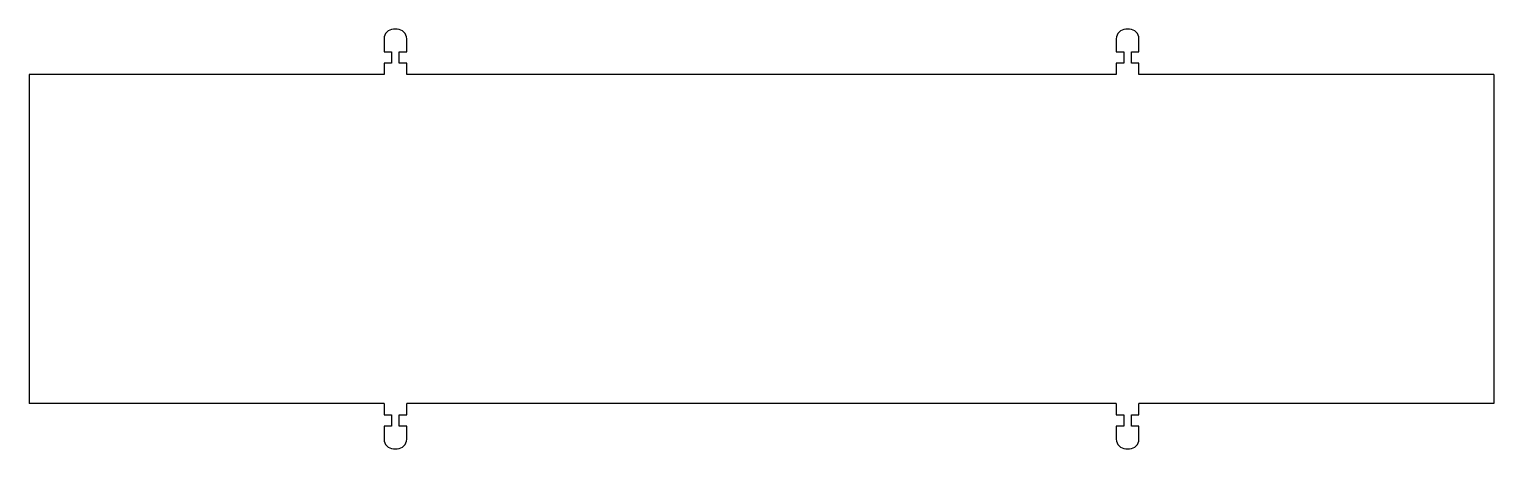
# Model space of a CAD drawing. Extents: x -16.8 to 13.8, y 20.6 to 29.4.
import ezdxf

# ---------------------------------------------------------------- set-up
doc = ezdxf.new("R2010")
doc.units = 0
doc.header["$LTSCALE"] = 1.21
doc.layers.get('0').update_dxf_attribs({"linetype": 'CONTINUOUS'})

msp = doc.modelspace()

# ---------------------------------------------------------------- linework, layer by layer
at = {"color": 3}
for p, q in [((-9.087, 29.365), (-9.166, 29.365)), ((6.189, 29.365), (6.11, 29.365)), ((-9.363, 29.168), (-9.363, 28.892)), ((-8.89, 28.892), (-8.89, 29.168)), ((5.913, 29.168), (5.913, 28.892)), ((6.385, 28.892), (6.385, 29.168)), ((-9.363, 28.892), (-9.205, 28.892)), ((-9.205, 28.892), (-9.205, 28.656)), ((-9.048, 28.656), (-9.048, 28.892)), ((-9.048, 28.892), (-8.89, 28.892)), ((5.913, 28.892), (6.07, 28.892)), ((6.07, 28.892), (6.07, 28.656)), ((6.228, 28.892), (6.385, 28.892)), ((6.228, 28.656), (6.228, 28.892)), ((-16.764, 28.42), (-16.764, 21.562)), ((-9.363, 28.42), (-16.764, 28.42)), ((-9.363, 28.656), (-9.363, 28.42)), ((-9.205, 28.656), (-9.363, 28.656)), ((-8.89, 28.656), (-9.048, 28.656)), ((-8.89, 28.42), (-8.89, 28.656)), ((5.913, 28.42), (-8.89, 28.42)), ((6.07, 28.656), (5.913, 28.656)), ((5.913, 28.656), (5.913, 28.42)), ((6.385, 28.656), (6.228, 28.656)), ((6.385, 28.42), (6.385, 28.656)), ((13.787, 28.42), (6.385, 28.42)), ((13.787, 28.42), (13.787, 21.562)), ((-9.363, 21.562), (-16.764, 21.562)), ((-9.363, 21.562), (-9.363, 21.326)), ((-8.89, 21.326), (-8.89, 21.562)), ((5.913, 21.562), (-8.89, 21.562)), ((5.913, 21.562), (5.913, 21.326)), ((13.787, 21.562), (6.385, 21.562)), ((6.385, 21.326), (6.385, 21.562)), ((-9.363, 21.326), (-9.205, 21.326)), ((-9.363, 21.089), (-9.363, 20.814)), ((-9.205, 21.089), (-9.363, 21.089)), ((-9.205, 21.326), (-9.205, 21.089)), ((-9.048, 21.089), (-9.048, 21.326)), ((-9.048, 21.326), (-8.89, 21.326)), ((-8.89, 21.089), (-9.048, 21.089)), ((-8.89, 20.814), (-8.89, 21.089)), ((5.913, 21.326), (6.07, 21.326)), ((6.07, 21.089), (5.913, 21.089)), ((5.913, 21.089), (5.913, 20.814)), ((6.07, 21.326), (6.07, 21.089)), ((6.228, 21.326), (6.385, 21.326)), ((6.228, 21.089), (6.228, 21.326)), ((6.385, 21.089), (6.228, 21.089)), ((6.385, 20.814), (6.385, 21.089)), ((-9.166, 20.617), (-9.087, 20.617)), ((6.11, 20.617), (6.189, 20.617))]:
    msp.add_line(p, q, dxfattribs=at)
for centre, start, end in [((-9.166, 29.168), 90, 180), ((-9.087, 29.168), 0, 90), ((6.11, 29.168), 90, 180), ((6.189, 29.168), 0, 90), ((-9.166, 20.814), 180, 270), ((-9.087, 20.814), 270, 360), ((6.11, 20.814), 180, 270), ((6.189, 20.814), 270, 360)]:
    msp.add_arc(centre, 0.197, start, end, dxfattribs=at)

doc.saveas('drawing.dxf')
